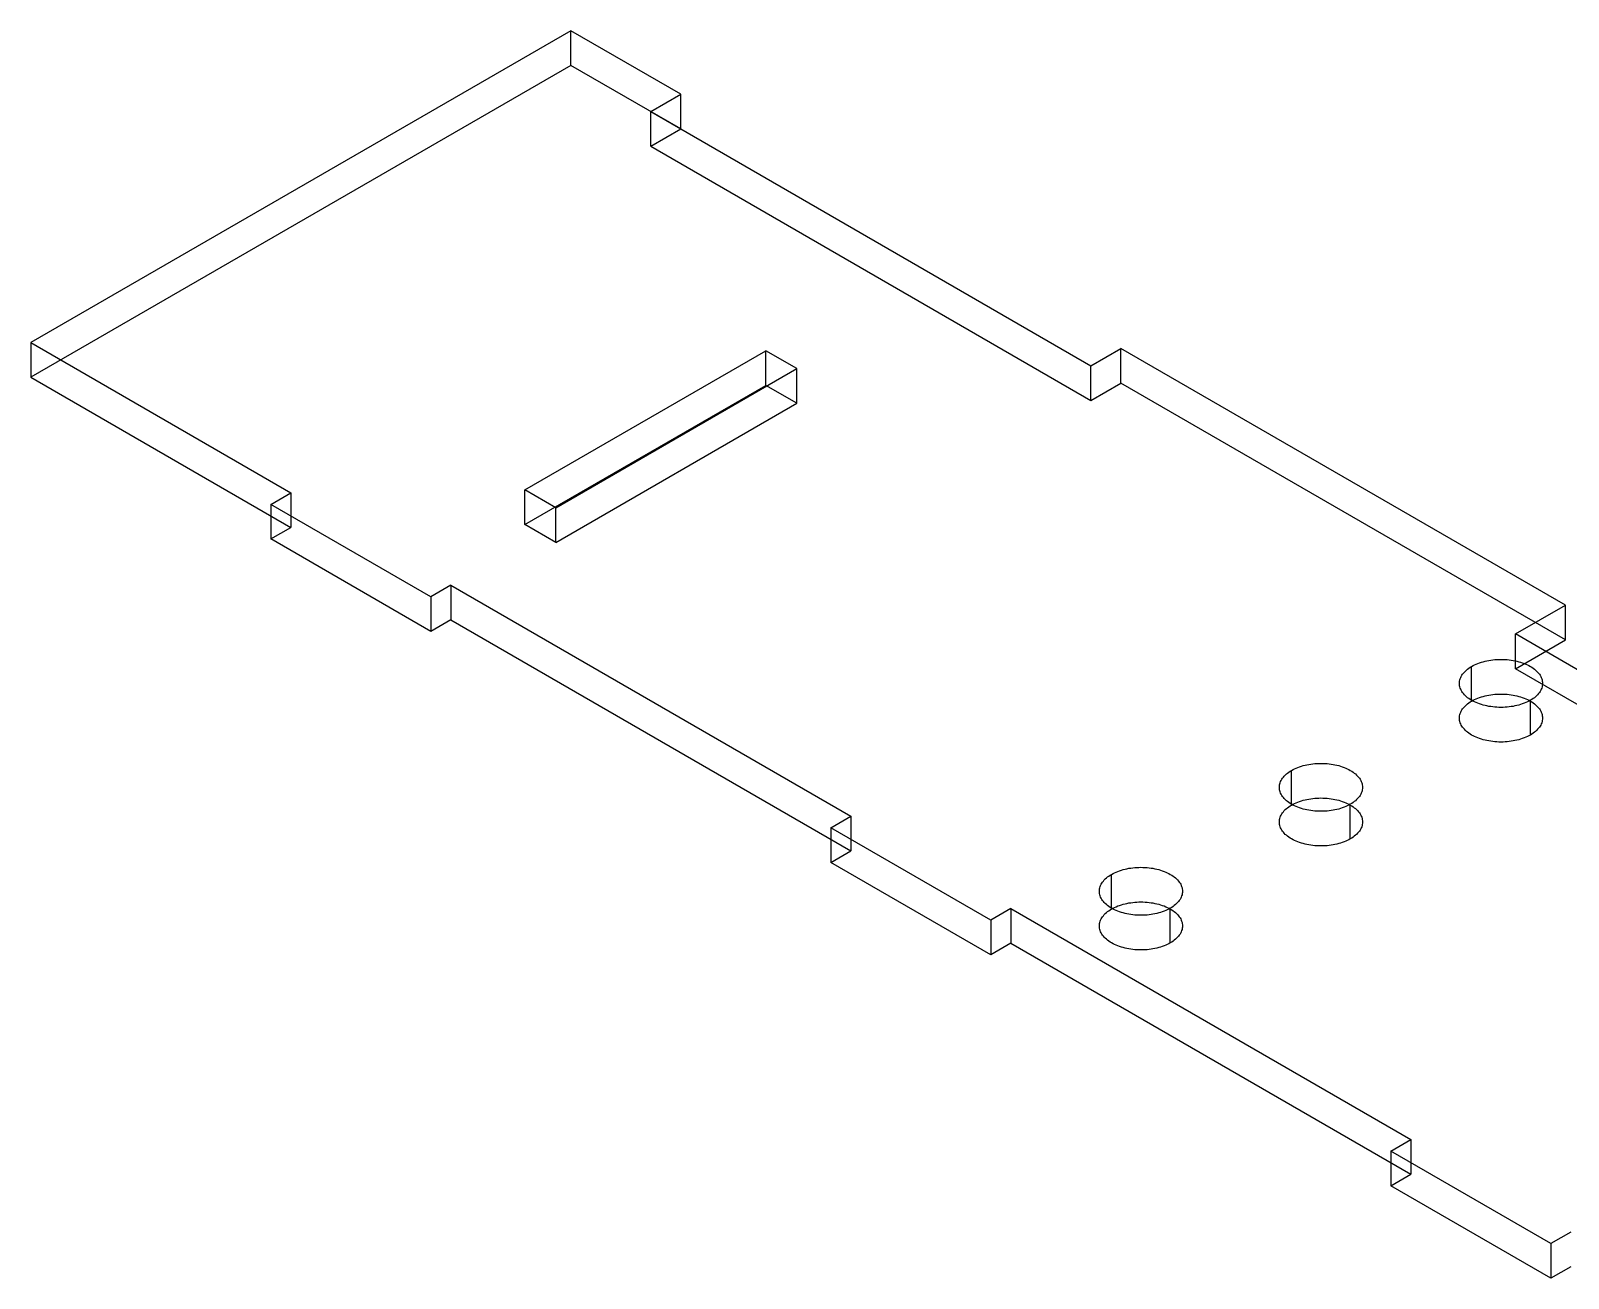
# Model space of a CAD drawing. Header units: inches. Extents: x 3 to 201, y 3 to 129.
# Drawn here: x 164 to 168.417, y 76.918 to 80.501 of the extents above; entities that cross this region are included whole.
import ezdxf

# ---------------------------------------------------------------- set-up
doc = ezdxf.new("R2010")
doc.units = ezdxf.units.IN
doc.header["$MEASUREMENT"] = 0

msp = doc.modelspace()

# ---------------------------------------------------------------- linework, layer by layer
at = {"layer": 'OUTLINE'}
for p, q in [((165.5514, 80.5013), (164, 79.6056)), ((165.5514, 80.4018), (165.5514, 80.5013)), ((165.8675, 80.3189), (165.5514, 80.5013)), ((165.5514, 80.4018), (164, 79.506)), ((165.8675, 80.2193), (165.5514, 80.4018)), ((165.7813, 80.2691), (165.8675, 80.3189)), ((165.8675, 80.2193), (165.8675, 80.3189)), ((165.7813, 80.1696), (165.7813, 80.2691)), ((165.7813, 80.2691), (167.0454, 79.5392)), ((165.7813, 80.1696), (165.8675, 80.2193)), ((165.7813, 80.1696), (167.0454, 79.4397)), ((164, 79.6056), (164, 79.506)), ((164, 79.6056), (164.747, 79.1743)), ((167.0454, 79.5392), (167.1316, 79.589)), ((168.4087, 78.8516), (167.1316, 79.589)), ((167.1316, 79.4895), (167.1316, 79.589)), ((165.4194, 79.1826), (166.1117, 79.5823)), ((166.1117, 79.4828), (166.1117, 79.5823)), ((166.2006, 79.5309), (166.1117, 79.5823)), ((164, 79.506), (164.747, 79.0748)), ((165.5083, 79.1312), (166.2006, 79.5309)), ((166.2006, 79.4314), (166.2006, 79.5309)), ((167.0454, 79.4397), (167.0454, 79.5392)), ((165.4194, 79.083), (166.1117, 79.4828)), ((166.2006, 79.4314), (166.1117, 79.4828)), ((167.0454, 79.4397), (167.1316, 79.4895)), ((168.4087, 78.7521), (167.1316, 79.4895)), ((165.5083, 79.0317), (166.2006, 79.4314)), ((164.6895, 79.1411), (164.747, 79.1743)), ((164.747, 79.1743), (164.747, 79.0748)), ((165.5083, 79.1312), (165.4194, 79.1826)), ((165.4194, 79.083), (165.4194, 79.1826)), ((164.6895, 79.1411), (164.6895, 79.0416)), ((165.1492, 78.8757), (164.6895, 79.1411)), ((165.5083, 79.0317), (165.5083, 79.1312)), ((164.6895, 79.0416), (164.747, 79.0748)), ((165.5083, 79.0317), (165.4194, 79.083)), ((165.1492, 78.7762), (164.6895, 79.0416)), ((165.2067, 78.9089), (165.1492, 78.8757)), ((165.2067, 78.9089), (166.3559, 78.2454)), ((165.2067, 78.9089), (165.2067, 78.8093)), ((165.1492, 78.8757), (165.1492, 78.7762)), ((168.2651, 78.7687), (168.4087, 78.8516)), ((168.4087, 78.7521), (168.4087, 78.8516)), ((165.2067, 78.8093), (165.1492, 78.7762)), ((165.2067, 78.8093), (166.3559, 78.1458)), ((168.2651, 78.6691), (168.2651, 78.7687)), ((168.4977, 78.6344), (168.2651, 78.7687)), ((168.2651, 78.6691), (168.4087, 78.7521)), ((168.1181, 78.6594), (168.121, 78.6623)), ((168.121, 78.6623), (168.1241, 78.6652)), ((168.1241, 78.6652), (168.1275, 78.6679)), ((168.1275, 78.6679), (168.1311, 78.6706)), ((168.1311, 78.6706), (168.1349, 78.6732)), ((168.1349, 78.6732), (168.139, 78.6756)), ((168.139, 78.6756), (168.1432, 78.6779)), ((168.139, 78.5761), (168.139, 78.6756)), ((168.1432, 78.6779), (168.1477, 78.6801)), ((168.1477, 78.6801), (168.1523, 78.6822)), ((168.1523, 78.6822), (168.1571, 78.6842)), ((168.1571, 78.6842), (168.162, 78.686)), ((168.162, 78.686), (168.1671, 78.6877)), ((168.1671, 78.6877), (168.1723, 78.6892)), ((168.1723, 78.6892), (168.1777, 78.6905)), ((168.1777, 78.6905), (168.1832, 78.6918)), ((168.1832, 78.6918), (168.1887, 78.6928)), ((168.1887, 78.6928), (168.1944, 78.6937)), ((168.1944, 78.6937), (168.2001, 78.6945)), ((168.2001, 78.6945), (168.2059, 78.695)), ((168.2059, 78.695), (168.2117, 78.6955)), ((168.2117, 78.6955), (168.2175, 78.6957)), ((168.2175, 78.6957), (168.2234, 78.6958)), ((168.2234, 78.6958), (168.2292, 78.6957)), ((168.2292, 78.6957), (168.2351, 78.6955)), ((168.2351, 78.6955), (168.2409, 78.695)), ((168.2409, 78.695), (168.2467, 78.6945)), ((168.2467, 78.6945), (168.2524, 78.6937)), ((168.2524, 78.6937), (168.258, 78.6928)), ((168.258, 78.6928), (168.2636, 78.6918)), ((168.2636, 78.6918), (168.269, 78.6905)), ((168.4977, 78.5348), (168.2651, 78.6691)), ((168.269, 78.6905), (168.2744, 78.6892)), ((168.2744, 78.6892), (168.2796, 78.6877)), ((168.2796, 78.6877), (168.2847, 78.686)), ((168.2847, 78.686), (168.2897, 78.6842)), ((168.2897, 78.6842), (168.2945, 78.6822)), ((168.2945, 78.6822), (168.2991, 78.6801)), ((168.2991, 78.6801), (168.3035, 78.6779)), ((168.3035, 78.6779), (168.3078, 78.6756)), ((168.3078, 78.6756), (168.3118, 78.6732)), ((168.3118, 78.6732), (168.3156, 78.6706)), ((168.3156, 78.6706), (168.3192, 78.6679)), ((168.3192, 78.6679), (168.3226, 78.6652)), ((168.3226, 78.6652), (168.3257, 78.6623)), ((168.3257, 78.6623), (168.3286, 78.6594)), ((168.104, 78.6269), (168.1042, 78.6303)), ((168.1042, 78.6235), (168.104, 78.6269)), ((168.1042, 78.6303), (168.1046, 78.6336)), ((168.1046, 78.6201), (168.1042, 78.6235)), ((168.1046, 78.6336), (168.1053, 78.637)), ((168.1053, 78.6168), (168.1046, 78.6201)), ((168.1053, 78.637), (168.1063, 78.6403)), ((168.1063, 78.6134), (168.1053, 78.6168)), ((168.1063, 78.6403), (168.1076, 78.6436)), ((168.1076, 78.6436), (168.1092, 78.6469)), ((168.1092, 78.6469), (168.111, 78.6501)), ((168.111, 78.6501), (168.1131, 78.6532)), ((168.1131, 78.6532), (168.1155, 78.6563)), ((168.1155, 78.6563), (168.1181, 78.6594)), ((168.3286, 78.6594), (168.3313, 78.6563)), ((168.3313, 78.6563), (168.3336, 78.6532)), ((168.3336, 78.6532), (168.3357, 78.6501)), ((168.3357, 78.6501), (168.3376, 78.6469)), ((168.3376, 78.6469), (168.3391, 78.6436)), ((168.3391, 78.6436), (168.3404, 78.6403)), ((168.3404, 78.6403), (168.3414, 78.637)), ((168.3414, 78.6168), (168.3404, 78.6134)), ((168.3414, 78.637), (168.3421, 78.6336)), ((168.3421, 78.6201), (168.3414, 78.6168)), ((168.3421, 78.6336), (168.3426, 78.6303)), ((168.3426, 78.6235), (168.3421, 78.6201)), ((168.3426, 78.6303), (168.3427, 78.6269)), ((168.3427, 78.6269), (168.3426, 78.6235)), ((168.1076, 78.6101), (168.1063, 78.6134)), ((168.1092, 78.6069), (168.1076, 78.6101)), ((168.111, 78.6037), (168.1092, 78.6069)), ((168.1131, 78.6005), (168.111, 78.6037)), ((168.1155, 78.5974), (168.1131, 78.6005)), ((168.1181, 78.5944), (168.1155, 78.5974)), ((168.121, 78.5915), (168.1181, 78.5944)), ((168.1241, 78.5886), (168.121, 78.5915)), ((168.1275, 78.5858), (168.1241, 78.5886)), ((168.1311, 78.5832), (168.1275, 78.5858)), ((168.1349, 78.5806), (168.1311, 78.5832)), ((168.1311, 78.5711), (168.1349, 78.5736)), ((168.139, 78.5782), (168.1349, 78.5806)), ((168.1349, 78.5736), (168.139, 78.5761)), ((168.139, 78.5761), (168.1432, 78.5784)), ((168.1432, 78.5758), (168.139, 78.5782)), ((168.1432, 78.5784), (168.1477, 78.5806)), ((168.1477, 78.5736), (168.1432, 78.5758)), ((168.1477, 78.5806), (168.1523, 78.5827)), ((168.1523, 78.5715), (168.1477, 78.5736)), ((168.1523, 78.5827), (168.1571, 78.5846)), ((168.1571, 78.5696), (168.1523, 78.5715)), ((168.1571, 78.5846), (168.162, 78.5865)), ((168.162, 78.5865), (168.1671, 78.5881)), ((168.1671, 78.5881), (168.1723, 78.5896)), ((168.1723, 78.5896), (168.1777, 78.591)), ((168.1777, 78.591), (168.1832, 78.5922)), ((168.1832, 78.5922), (168.1887, 78.5933)), ((168.1887, 78.5933), (168.1944, 78.5942)), ((168.1944, 78.5942), (168.2001, 78.5949)), ((168.2001, 78.5949), (168.2059, 78.5955)), ((168.2059, 78.5955), (168.2117, 78.5959)), ((168.2117, 78.5959), (168.2175, 78.5962)), ((168.2175, 78.5962), (168.2234, 78.5963)), ((168.2234, 78.5963), (168.2292, 78.5962)), ((168.2292, 78.5962), (168.2351, 78.5959)), ((168.2351, 78.5959), (168.2409, 78.5955)), ((168.2409, 78.5955), (168.2467, 78.5949)), ((168.2467, 78.5949), (168.2524, 78.5942)), ((168.2524, 78.5942), (168.258, 78.5933)), ((168.258, 78.5933), (168.2636, 78.5922)), ((168.2636, 78.5922), (168.269, 78.591)), ((168.269, 78.591), (168.2744, 78.5896)), ((168.2744, 78.5896), (168.2796, 78.5881)), ((168.2796, 78.5881), (168.2847, 78.5865)), ((168.2847, 78.5865), (168.2897, 78.5846)), ((168.2897, 78.5846), (168.2945, 78.5827)), ((168.2945, 78.5715), (168.2897, 78.5696)), ((168.2945, 78.5827), (168.2991, 78.5806)), ((168.2991, 78.5736), (168.2945, 78.5715)), ((168.2991, 78.5806), (168.3035, 78.5784)), ((168.3035, 78.5758), (168.2991, 78.5736)), ((168.3035, 78.5784), (168.3078, 78.5761)), ((168.3078, 78.5782), (168.3035, 78.5758)), ((168.3118, 78.5806), (168.3078, 78.5782)), ((168.3078, 78.4786), (168.3078, 78.5782)), ((168.3078, 78.5761), (168.3118, 78.5736)), ((168.3156, 78.5832), (168.3118, 78.5806)), ((168.3118, 78.5736), (168.3156, 78.5711)), ((168.3192, 78.5858), (168.3156, 78.5832)), ((168.3226, 78.5886), (168.3192, 78.5858)), ((168.3257, 78.5915), (168.3226, 78.5886)), ((168.3286, 78.5944), (168.3257, 78.5915)), ((168.3313, 78.5974), (168.3286, 78.5944)), ((168.3336, 78.6005), (168.3313, 78.5974)), ((168.3357, 78.6037), (168.3336, 78.6005)), ((168.3376, 78.6069), (168.3357, 78.6037)), ((168.3391, 78.6101), (168.3376, 78.6069)), ((168.3404, 78.6134), (168.3391, 78.6101)), ((168.104, 78.5274), (168.1042, 78.5307)), ((168.1042, 78.524), (168.104, 78.5274)), ((168.1042, 78.5307), (168.1046, 78.5341)), ((168.1046, 78.5341), (168.1053, 78.5375)), ((168.1053, 78.5375), (168.1063, 78.5408)), ((168.1063, 78.5408), (168.1076, 78.5441)), ((168.1076, 78.5441), (168.1092, 78.5474)), ((168.1092, 78.5474), (168.111, 78.5506)), ((168.111, 78.5506), (168.1131, 78.5537)), ((168.1131, 78.5537), (168.1155, 78.5568)), ((168.1155, 78.5568), (168.1181, 78.5598)), ((168.1181, 78.5598), (168.121, 78.5628)), ((168.121, 78.5628), (168.1241, 78.5656)), ((168.1241, 78.5656), (168.1275, 78.5684)), ((168.1275, 78.5684), (168.1311, 78.5711)), ((168.162, 78.5678), (168.1571, 78.5696)), ((168.1671, 78.5661), (168.162, 78.5678)), ((168.1723, 78.5646), (168.1671, 78.5661)), ((168.1777, 78.5632), (168.1723, 78.5646)), ((168.1832, 78.562), (168.1777, 78.5632)), ((168.1887, 78.5609), (168.1832, 78.562)), ((168.1944, 78.56), (168.1887, 78.5609)), ((168.2001, 78.5593), (168.1944, 78.56)), ((168.2059, 78.5587), (168.2001, 78.5593)), ((168.2117, 78.5583), (168.2059, 78.5587)), ((168.2175, 78.558), (168.2117, 78.5583)), ((168.2234, 78.558), (168.2175, 78.558)), ((168.2292, 78.558), (168.2234, 78.558)), ((168.2351, 78.5583), (168.2292, 78.558)), ((168.2409, 78.5587), (168.2351, 78.5583)), ((168.2467, 78.5593), (168.2409, 78.5587)), ((168.2524, 78.56), (168.2467, 78.5593)), ((168.258, 78.5609), (168.2524, 78.56)), ((168.2636, 78.562), (168.258, 78.5609)), ((168.269, 78.5632), (168.2636, 78.562)), ((168.2744, 78.5646), (168.269, 78.5632)), ((168.2796, 78.5661), (168.2744, 78.5646)), ((168.2847, 78.5678), (168.2796, 78.5661)), ((168.2897, 78.5696), (168.2847, 78.5678)), ((168.3156, 78.5711), (168.3192, 78.5684)), ((168.3192, 78.5684), (168.3226, 78.5656)), ((168.3226, 78.5656), (168.3257, 78.5628)), ((168.3257, 78.5628), (168.3286, 78.5598)), ((168.3286, 78.5598), (168.3313, 78.5568)), ((168.3313, 78.5568), (168.3336, 78.5537)), ((168.3336, 78.5537), (168.3357, 78.5506)), ((168.3357, 78.5506), (168.3376, 78.5474)), ((168.3376, 78.5474), (168.3391, 78.5441)), ((168.3391, 78.5441), (168.3404, 78.5408)), ((168.3404, 78.5408), (168.3414, 78.5375)), ((168.3414, 78.5375), (168.3421, 78.5341)), ((168.3421, 78.5341), (168.3426, 78.5307)), ((168.3426, 78.5307), (168.3427, 78.5274)), ((168.3427, 78.5274), (168.3426, 78.524)), ((168.1046, 78.5206), (168.1042, 78.524)), ((168.1053, 78.5172), (168.1046, 78.5206)), ((168.1063, 78.5139), (168.1053, 78.5172)), ((168.1076, 78.5106), (168.1063, 78.5139)), ((168.1092, 78.5073), (168.1076, 78.5106)), ((168.111, 78.5041), (168.1092, 78.5073)), ((168.1131, 78.501), (168.111, 78.5041)), ((168.1155, 78.4979), (168.1131, 78.501)), ((168.1181, 78.4949), (168.1155, 78.4979)), ((168.121, 78.4919), (168.1181, 78.4949)), ((168.1241, 78.4891), (168.121, 78.4919)), ((168.1275, 78.4863), (168.1241, 78.4891)), ((168.1311, 78.4836), (168.1275, 78.4863)), ((168.1349, 78.4811), (168.1311, 78.4836)), ((168.3156, 78.4836), (168.3118, 78.4811)), ((168.3192, 78.4863), (168.3156, 78.4836)), ((168.3226, 78.4891), (168.3192, 78.4863)), ((168.3257, 78.4919), (168.3226, 78.4891)), ((168.3286, 78.4949), (168.3257, 78.4919)), ((168.3313, 78.4979), (168.3286, 78.4949)), ((168.3336, 78.501), (168.3313, 78.4979)), ((168.3357, 78.5041), (168.3336, 78.501)), ((168.3376, 78.5073), (168.3357, 78.5041)), ((168.3391, 78.5106), (168.3376, 78.5073)), ((168.3404, 78.5139), (168.3391, 78.5106)), ((168.3414, 78.5172), (168.3404, 78.5139)), ((168.3421, 78.5206), (168.3414, 78.5172)), ((168.3426, 78.524), (168.3421, 78.5206)), ((168.139, 78.4786), (168.1349, 78.4811)), ((168.1432, 78.4763), (168.139, 78.4786)), ((168.1477, 78.4741), (168.1432, 78.4763)), ((168.1523, 78.472), (168.1477, 78.4741)), ((168.1571, 78.4701), (168.1523, 78.472)), ((168.162, 78.4682), (168.1571, 78.4701)), ((168.1671, 78.4666), (168.162, 78.4682)), ((168.1723, 78.4651), (168.1671, 78.4666)), ((168.1777, 78.4637), (168.1723, 78.4651)), ((168.1832, 78.4625), (168.1777, 78.4637)), ((168.1887, 78.4614), (168.1832, 78.4625)), ((168.1944, 78.4605), (168.1887, 78.4614)), ((168.2001, 78.4598), (168.1944, 78.4605)), ((168.2059, 78.4592), (168.2001, 78.4598)), ((168.2117, 78.4588), (168.2059, 78.4592)), ((168.2175, 78.4585), (168.2117, 78.4588)), ((168.2234, 78.4584), (168.2175, 78.4585)), ((168.2292, 78.4585), (168.2234, 78.4584)), ((168.2351, 78.4588), (168.2292, 78.4585)), ((168.2409, 78.4592), (168.2351, 78.4588)), ((168.2467, 78.4598), (168.2409, 78.4592)), ((168.2524, 78.4605), (168.2467, 78.4598)), ((168.258, 78.4614), (168.2524, 78.4605)), ((168.2636, 78.4625), (168.258, 78.4614)), ((168.269, 78.4637), (168.2636, 78.4625)), ((168.2744, 78.4651), (168.269, 78.4637)), ((168.2796, 78.4666), (168.2744, 78.4651)), ((168.2847, 78.4682), (168.2796, 78.4666)), ((168.2897, 78.4701), (168.2847, 78.4682)), ((168.2945, 78.472), (168.2897, 78.4701)), ((168.2991, 78.4741), (168.2945, 78.472)), ((168.3035, 78.4763), (168.2991, 78.4741)), ((168.3078, 78.4786), (168.3035, 78.4763)), ((168.3118, 78.4811), (168.3078, 78.4786)), ((167.6716, 78.3942), (167.6772, 78.3951)), ((167.6772, 78.3951), (167.6829, 78.3959)), ((167.6829, 78.3959), (167.6887, 78.3965)), ((167.6887, 78.3965), (167.6945, 78.3969)), ((167.6945, 78.3969), (167.7004, 78.3971)), ((167.7004, 78.3971), (167.7062, 78.3972)), ((167.7062, 78.3972), (167.7121, 78.3971)), ((167.7121, 78.3971), (167.7179, 78.3969)), ((167.7179, 78.3969), (167.7237, 78.3965)), ((167.7237, 78.3965), (167.7295, 78.3959)), ((167.7295, 78.3959), (167.7352, 78.3951)), ((167.7352, 78.3951), (167.7409, 78.3942)), ((167.592, 78.3483), (167.5938, 78.3515)), ((167.5938, 78.3515), (167.596, 78.3547)), ((167.596, 78.3547), (167.5983, 78.3578)), ((167.5983, 78.3578), (167.601, 78.3608)), ((167.601, 78.3608), (167.6038, 78.3637)), ((167.6038, 78.3637), (167.607, 78.3666)), ((167.607, 78.3666), (167.6104, 78.3693)), ((167.6104, 78.3693), (167.614, 78.372)), ((167.614, 78.372), (167.6178, 78.3746)), ((167.6178, 78.3746), (167.6218, 78.377)), ((167.6218, 78.377), (167.6261, 78.3794)), ((167.6218, 78.2775), (167.6218, 78.377)), ((167.6261, 78.3794), (167.6305, 78.3816)), ((167.6305, 78.3816), (167.6351, 78.3836)), ((167.6351, 78.3836), (167.6399, 78.3856)), ((167.6399, 78.3856), (167.6449, 78.3874)), ((167.6449, 78.3874), (167.65, 78.3891)), ((167.65, 78.3891), (167.6552, 78.3906)), ((167.6552, 78.3906), (167.6605, 78.392)), ((167.6605, 78.392), (167.666, 78.3932)), ((167.666, 78.3932), (167.6716, 78.3942)), ((167.7409, 78.3942), (167.7464, 78.3932)), ((167.7464, 78.3932), (167.7519, 78.392)), ((167.7519, 78.392), (167.7573, 78.3906)), ((167.7573, 78.3906), (167.7625, 78.3891)), ((167.7625, 78.3891), (167.7676, 78.3874)), ((167.7676, 78.3874), (167.7725, 78.3856)), ((167.7725, 78.3856), (167.7773, 78.3836)), ((167.7773, 78.3836), (167.7819, 78.3816)), ((167.7819, 78.3816), (167.7864, 78.3794)), ((167.7864, 78.3794), (167.7906, 78.377)), ((167.7906, 78.377), (167.7947, 78.3746)), ((167.7947, 78.3746), (167.7985, 78.372)), ((167.7985, 78.372), (167.8021, 78.3693)), ((167.8021, 78.3693), (167.8055, 78.3666)), ((167.8055, 78.3666), (167.8086, 78.3637)), ((167.8086, 78.3637), (167.8115, 78.3608)), ((167.8115, 78.3608), (167.8141, 78.3578)), ((167.8141, 78.3578), (167.8165, 78.3547)), ((167.8165, 78.3547), (167.8186, 78.3515)), ((167.8186, 78.3515), (167.8204, 78.3483)), ((167.5869, 78.3283), (167.587, 78.3317)), ((167.587, 78.3249), (167.5869, 78.3283)), ((167.587, 78.3317), (167.5874, 78.335)), ((167.5874, 78.3215), (167.587, 78.3249)), ((167.5874, 78.335), (167.5882, 78.3384)), ((167.5882, 78.3182), (167.5874, 78.3215)), ((167.5882, 78.3384), (167.5892, 78.3417)), ((167.5892, 78.3149), (167.5882, 78.3182)), ((167.5892, 78.3417), (167.5904, 78.345)), ((167.5904, 78.3116), (167.5892, 78.3149)), ((167.5904, 78.345), (167.592, 78.3483)), ((167.592, 78.3083), (167.5904, 78.3116)), ((167.5938, 78.3051), (167.592, 78.3083)), ((167.8204, 78.3083), (167.8186, 78.3051)), ((167.8204, 78.3483), (167.822, 78.345)), ((167.822, 78.3116), (167.8204, 78.3083)), ((167.822, 78.345), (167.8233, 78.3417)), ((167.8233, 78.3149), (167.822, 78.3116)), ((167.8233, 78.3417), (167.8243, 78.3384)), ((167.8243, 78.3182), (167.8233, 78.3149)), ((167.8243, 78.3384), (167.825, 78.335)), ((167.825, 78.3215), (167.8243, 78.3182)), ((167.825, 78.335), (167.8254, 78.3317)), ((167.8254, 78.3249), (167.825, 78.3215)), ((167.8254, 78.3317), (167.8256, 78.3283)), ((167.8256, 78.3283), (167.8254, 78.3249)), ((167.596, 78.3019), (167.5938, 78.3051)), ((167.5983, 78.2988), (167.596, 78.3019)), ((167.601, 78.2958), (167.5983, 78.2988)), ((167.6038, 78.2929), (167.601, 78.2958)), ((167.601, 78.2613), (167.6038, 78.2642)), ((167.607, 78.29), (167.6038, 78.2929)), ((167.6038, 78.2642), (167.607, 78.2671)), ((167.6104, 78.2872), (167.607, 78.29)), ((167.607, 78.2671), (167.6104, 78.2698)), ((167.614, 78.2846), (167.6104, 78.2872)), ((167.6104, 78.2698), (167.614, 78.2725)), ((167.6178, 78.282), (167.614, 78.2846)), ((167.614, 78.2725), (167.6178, 78.275)), ((167.6218, 78.2796), (167.6178, 78.282)), ((167.6178, 78.275), (167.6218, 78.2775)), ((167.6218, 78.2775), (167.6261, 78.2798)), ((167.6261, 78.2772), (167.6218, 78.2796)), ((167.6261, 78.2798), (167.6305, 78.282)), ((167.6305, 78.275), (167.6261, 78.2772)), ((167.6305, 78.282), (167.6351, 78.2841)), ((167.6351, 78.2729), (167.6305, 78.275)), ((167.6351, 78.2841), (167.6399, 78.2861)), ((167.6399, 78.271), (167.6351, 78.2729)), ((167.6399, 78.2861), (167.6449, 78.2879)), ((167.6449, 78.2692), (167.6399, 78.271)), ((167.6449, 78.2879), (167.65, 78.2895)), ((167.65, 78.2675), (167.6449, 78.2692)), ((167.65, 78.2895), (167.6552, 78.2911)), ((167.6552, 78.266), (167.65, 78.2675)), ((167.6552, 78.2911), (167.6605, 78.2924)), ((167.6605, 78.2646), (167.6552, 78.266)), ((167.6605, 78.2924), (167.666, 78.2936)), ((167.666, 78.2634), (167.6605, 78.2646)), ((167.666, 78.2936), (167.6716, 78.2947)), ((167.6716, 78.2624), (167.666, 78.2634)), ((167.6716, 78.2947), (167.6772, 78.2956)), ((167.6772, 78.2614), (167.6716, 78.2624)), ((167.6772, 78.2956), (167.6829, 78.2964)), ((167.6829, 78.2964), (167.6887, 78.2969)), ((167.6887, 78.2969), (167.6945, 78.2973)), ((167.6945, 78.2973), (167.7004, 78.2976)), ((167.7004, 78.2976), (167.7062, 78.2977)), ((167.7062, 78.2977), (167.7121, 78.2976)), ((167.7121, 78.2976), (167.7179, 78.2973)), ((167.7179, 78.2973), (167.7237, 78.2969)), ((167.7237, 78.2969), (167.7295, 78.2964)), ((167.7295, 78.2964), (167.7352, 78.2956)), ((167.7352, 78.2956), (167.7409, 78.2947)), ((167.7409, 78.2624), (167.7352, 78.2614)), ((167.7409, 78.2947), (167.7464, 78.2936)), ((167.7464, 78.2634), (167.7409, 78.2624)), ((167.7464, 78.2936), (167.7519, 78.2924)), ((167.7519, 78.2646), (167.7464, 78.2634)), ((167.7519, 78.2924), (167.7573, 78.2911)), ((167.7573, 78.266), (167.7519, 78.2646)), ((167.7573, 78.2911), (167.7625, 78.2895)), ((167.7625, 78.2675), (167.7573, 78.266)), ((167.7625, 78.2895), (167.7676, 78.2879)), ((167.7676, 78.2692), (167.7625, 78.2675)), ((167.7676, 78.2879), (167.7725, 78.2861)), ((167.7725, 78.271), (167.7676, 78.2692)), ((167.7725, 78.2861), (167.7773, 78.2841)), ((167.7773, 78.2729), (167.7725, 78.271)), ((167.7773, 78.2841), (167.7819, 78.282)), ((167.7819, 78.275), (167.7773, 78.2729)), ((167.7819, 78.282), (167.7864, 78.2798)), ((167.7864, 78.2772), (167.7819, 78.275)), ((167.7864, 78.2798), (167.7906, 78.2775)), ((167.7906, 78.2796), (167.7864, 78.2772)), ((167.7947, 78.282), (167.7906, 78.2796)), ((167.7906, 78.18), (167.7906, 78.2796)), ((167.7906, 78.2775), (167.7947, 78.275)), ((167.7985, 78.2846), (167.7947, 78.282)), ((167.7947, 78.275), (167.7985, 78.2725)), ((167.8021, 78.2872), (167.7985, 78.2846)), ((167.7985, 78.2725), (167.8021, 78.2698)), ((167.8055, 78.29), (167.8021, 78.2872)), ((167.8021, 78.2698), (167.8055, 78.2671)), ((167.8086, 78.2929), (167.8055, 78.29)), ((167.8055, 78.2671), (167.8086, 78.2642)), ((167.8115, 78.2958), (167.8086, 78.2929)), ((167.8086, 78.2642), (167.8115, 78.2613)), ((167.8141, 78.2988), (167.8115, 78.2958)), ((167.8165, 78.3019), (167.8141, 78.2988)), ((167.8186, 78.3051), (167.8165, 78.3019)), ((166.2984, 78.2122), (166.3559, 78.2454)), ((166.3559, 78.2454), (166.3559, 78.1458)), ((167.5869, 78.2288), (167.587, 78.2321)), ((167.587, 78.2254), (167.5869, 78.2288)), ((167.587, 78.2321), (167.5874, 78.2355)), ((167.5874, 78.222), (167.587, 78.2254)), ((167.5874, 78.2355), (167.5882, 78.2389)), ((167.5882, 78.2187), (167.5874, 78.222)), ((167.5882, 78.2389), (167.5892, 78.2422)), ((167.5892, 78.2153), (167.5882, 78.2187)), ((167.5892, 78.2422), (167.5904, 78.2455)), ((167.5904, 78.2455), (167.592, 78.2488)), ((167.592, 78.2488), (167.5938, 78.252)), ((167.5938, 78.252), (167.596, 78.2551)), ((167.596, 78.2551), (167.5983, 78.2582)), ((167.5983, 78.2582), (167.601, 78.2613)), ((167.6829, 78.2607), (167.6772, 78.2614)), ((167.6887, 78.2601), (167.6829, 78.2607)), ((167.6945, 78.2597), (167.6887, 78.2601)), ((167.7004, 78.2595), (167.6945, 78.2597)), ((167.7062, 78.2594), (167.7004, 78.2595)), ((167.7121, 78.2595), (167.7062, 78.2594)), ((167.7179, 78.2597), (167.7121, 78.2595)), ((167.7237, 78.2601), (167.7179, 78.2597)), ((167.7295, 78.2607), (167.7237, 78.2601)), ((167.7352, 78.2614), (167.7295, 78.2607)), ((167.8115, 78.2613), (167.8141, 78.2582)), ((167.8141, 78.2582), (167.8165, 78.2551)), ((167.8165, 78.2551), (167.8186, 78.252)), ((167.8186, 78.252), (167.8204, 78.2488)), ((167.8204, 78.2488), (167.822, 78.2455)), ((167.822, 78.2455), (167.8233, 78.2422)), ((167.8233, 78.2422), (167.8243, 78.2389)), ((167.8243, 78.2187), (167.8233, 78.2153)), ((167.8243, 78.2389), (167.825, 78.2355)), ((167.825, 78.222), (167.8243, 78.2187)), ((167.825, 78.2355), (167.8254, 78.2321)), ((167.8254, 78.2254), (167.825, 78.222)), ((167.8254, 78.2321), (167.8256, 78.2288)), ((167.8256, 78.2288), (167.8254, 78.2254)), ((166.2984, 78.2122), (166.2984, 78.1127)), ((166.7581, 77.9468), (166.2984, 78.2122)), ((167.5904, 78.212), (167.5892, 78.2153)), ((167.592, 78.2088), (167.5904, 78.212)), ((167.5938, 78.2056), (167.592, 78.2088)), ((167.596, 78.2024), (167.5938, 78.2056)), ((167.5983, 78.1993), (167.596, 78.2024)), ((167.601, 78.1963), (167.5983, 78.1993)), ((167.6038, 78.1933), (167.601, 78.1963)), ((167.607, 78.1905), (167.6038, 78.1933)), ((167.6104, 78.1877), (167.607, 78.1905)), ((167.614, 78.185), (167.6104, 78.1877)), ((167.6178, 78.1825), (167.614, 78.185)), ((167.6218, 78.18), (167.6178, 78.1825)), ((167.6261, 78.1777), (167.6218, 78.18)), ((167.6305, 78.1755), (167.6261, 78.1777)), ((167.6351, 78.1734), (167.6305, 78.1755)), ((167.7819, 78.1755), (167.7773, 78.1734)), ((167.7864, 78.1777), (167.7819, 78.1755)), ((167.7906, 78.18), (167.7864, 78.1777)), ((167.7947, 78.1825), (167.7906, 78.18)), ((167.7985, 78.185), (167.7947, 78.1825)), ((167.8021, 78.1877), (167.7985, 78.185)), ((167.8055, 78.1905), (167.8021, 78.1877)), ((167.8086, 78.1933), (167.8055, 78.1905)), ((167.8115, 78.1963), (167.8086, 78.1933)), ((167.8141, 78.1993), (167.8115, 78.1963)), ((167.8165, 78.2024), (167.8141, 78.1993)), ((167.8186, 78.2056), (167.8165, 78.2024)), ((167.8204, 78.2088), (167.8186, 78.2056)), ((167.822, 78.212), (167.8204, 78.2088)), ((167.8233, 78.2153), (167.822, 78.212)), ((166.2984, 78.1127), (166.3559, 78.1458)), ((167.6399, 78.1715), (167.6351, 78.1734)), ((167.6449, 78.1697), (167.6399, 78.1715)), ((167.65, 78.168), (167.6449, 78.1697)), ((167.6552, 78.1665), (167.65, 78.168)), ((167.6605, 78.1651), (167.6552, 78.1665)), ((167.666, 78.1639), (167.6605, 78.1651)), ((167.6716, 78.1628), (167.666, 78.1639)), ((167.6772, 78.1619), (167.6716, 78.1628)), ((167.6829, 78.1612), (167.6772, 78.1619)), ((167.6887, 78.1606), (167.6829, 78.1612)), ((167.6945, 78.1602), (167.6887, 78.1606)), ((167.7004, 78.1599), (167.6945, 78.1602)), ((167.7062, 78.1599), (167.7004, 78.1599)), ((167.7121, 78.1599), (167.7062, 78.1599)), ((167.7179, 78.1602), (167.7121, 78.1599)), ((167.7237, 78.1606), (167.7179, 78.1602)), ((167.7295, 78.1612), (167.7237, 78.1606)), ((167.7352, 78.1619), (167.7295, 78.1612)), ((167.7409, 78.1628), (167.7352, 78.1619)), ((167.7464, 78.1639), (167.7409, 78.1628)), ((167.7519, 78.1651), (167.7464, 78.1639)), ((167.7573, 78.1665), (167.7519, 78.1651)), ((167.7625, 78.168), (167.7573, 78.1665)), ((167.7676, 78.1697), (167.7625, 78.168)), ((167.7725, 78.1715), (167.7676, 78.1697)), ((167.7773, 78.1734), (167.7725, 78.1715)), ((166.7581, 77.8472), (166.2984, 78.1127)), ((167.118, 78.0851), (167.1228, 78.087)), ((167.1228, 78.087), (167.1277, 78.0888)), ((167.1277, 78.0888), (167.1328, 78.0905)), ((167.1328, 78.0905), (167.138, 78.092)), ((167.138, 78.092), (167.1434, 78.0934)), ((167.1434, 78.0934), (167.1489, 78.0946)), ((167.1489, 78.0946), (167.1544, 78.0957)), ((167.1544, 78.0957), (167.1601, 78.0966)), ((167.1601, 78.0966), (167.1658, 78.0973)), ((167.1658, 78.0973), (167.1716, 78.0979)), ((167.1716, 78.0979), (167.1774, 78.0983)), ((167.1774, 78.0983), (167.1832, 78.0985)), ((167.1832, 78.0985), (167.1891, 78.0986)), ((167.1891, 78.0986), (167.1949, 78.0985)), ((167.1949, 78.0985), (167.2008, 78.0983)), ((167.2008, 78.0983), (167.2066, 78.0979)), ((167.2066, 78.0979), (167.2124, 78.0973)), ((167.2124, 78.0973), (167.2181, 78.0966)), ((167.2181, 78.0966), (167.2237, 78.0957)), ((167.2237, 78.0957), (167.2293, 78.0946)), ((167.2293, 78.0946), (167.2347, 78.0934)), ((167.2347, 78.0934), (167.2401, 78.092)), ((167.2401, 78.092), (167.2453, 78.0905)), ((167.2453, 78.0905), (167.2504, 78.0888)), ((167.2504, 78.0888), (167.2554, 78.087)), ((167.2554, 78.087), (167.2602, 78.0851)), ((167.071, 78.0398), (167.072, 78.0432)), ((167.072, 78.0432), (167.0733, 78.0465)), ((167.0733, 78.0465), (167.0749, 78.0497)), ((167.0749, 78.0497), (167.0767, 78.0529)), ((167.0767, 78.0529), (167.0788, 78.0561)), ((167.0788, 78.0561), (167.0812, 78.0592)), ((167.0812, 78.0592), (167.0838, 78.0622)), ((167.0838, 78.0622), (167.0867, 78.0651)), ((167.0867, 78.0651), (167.0898, 78.068)), ((167.0898, 78.068), (167.0932, 78.0708)), ((167.0932, 78.0708), (167.0968, 78.0734)), ((167.0968, 78.0734), (167.1006, 78.076)), ((167.1006, 78.076), (167.1047, 78.0784)), ((167.1047, 78.0784), (167.1089, 78.0808)), ((167.1047, 77.9789), (167.1047, 78.0784)), ((167.1089, 78.0808), (167.1134, 78.083)), ((167.1134, 78.083), (167.118, 78.0851)), ((167.2602, 78.0851), (167.2648, 78.083)), ((167.2648, 78.083), (167.2692, 78.0808)), ((167.2692, 78.0808), (167.2735, 78.0784)), ((167.2735, 78.0784), (167.2775, 78.076)), ((167.2775, 78.076), (167.2813, 78.0734)), ((167.2813, 78.0734), (167.2849, 78.0708)), ((167.2849, 78.0708), (167.2883, 78.068)), ((167.2883, 78.068), (167.2914, 78.0651)), ((167.2914, 78.0651), (167.2943, 78.0622)), ((167.2943, 78.0622), (167.297, 78.0592)), ((167.297, 78.0592), (167.2993, 78.0561)), ((167.2993, 78.0561), (167.3015, 78.0529)), ((167.3015, 78.0529), (167.3033, 78.0497)), ((167.3033, 78.0497), (167.3049, 78.0465)), ((167.3049, 78.0465), (167.3061, 78.0432)), ((167.3061, 78.0432), (167.3071, 78.0398)), ((167.0697, 78.0297), (167.0699, 78.0331)), ((167.0699, 78.0263), (167.0697, 78.0297)), ((167.0699, 78.0331), (167.0703, 78.0365)), ((167.0703, 78.023), (167.0699, 78.0263)), ((167.0703, 78.0365), (167.071, 78.0398)), ((167.071, 78.0196), (167.0703, 78.023)), ((167.072, 78.0163), (167.071, 78.0196)), ((167.0733, 78.013), (167.072, 78.0163)), ((167.0749, 78.0097), (167.0733, 78.013)), ((167.0767, 78.0065), (167.0749, 78.0097)), ((167.0788, 78.0033), (167.0767, 78.0065)), ((167.0812, 78.0002), (167.0788, 78.0033)), ((167.0838, 77.9972), (167.0812, 78.0002)), ((167.1601, 77.997), (167.1658, 77.9978)), ((167.1658, 77.9978), (167.1716, 77.9983)), ((167.1716, 77.9983), (167.1774, 77.9988)), ((167.1774, 77.9988), (167.1832, 77.999)), ((167.1832, 77.999), (167.1891, 77.9991)), ((167.1891, 77.9991), (167.1949, 77.999)), ((167.1949, 77.999), (167.2008, 77.9988)), ((167.2008, 77.9988), (167.2066, 77.9983)), ((167.2066, 77.9983), (167.2124, 77.9978)), ((167.2124, 77.9978), (167.2181, 77.997)), ((167.297, 78.0002), (167.2943, 77.9972)), ((167.2993, 78.0033), (167.297, 78.0002)), ((167.3015, 78.0065), (167.2993, 78.0033)), ((167.3033, 78.0097), (167.3015, 78.0065)), ((167.3049, 78.013), (167.3033, 78.0097)), ((167.3061, 78.0163), (167.3049, 78.013)), ((167.3071, 78.0196), (167.3061, 78.0163)), ((167.3071, 78.0398), (167.3079, 78.0365)), ((167.3079, 78.023), (167.3071, 78.0196)), ((167.3079, 78.0365), (167.3083, 78.0331)), ((167.3083, 78.0263), (167.3079, 78.023)), ((167.3083, 78.0331), (167.3084, 78.0297)), ((167.3084, 78.0297), (167.3083, 78.0263)), ((166.8156, 77.9799), (166.7581, 77.9468)), ((166.8156, 77.9799), (166.8156, 77.8804)), ((166.8156, 77.9799), (167.9648, 77.3164)), ((167.0749, 77.9502), (167.0767, 77.9534)), ((167.0767, 77.9534), (167.0788, 77.9566)), ((167.0788, 77.9566), (167.0812, 77.9596)), ((167.0812, 77.9596), (167.0838, 77.9627)), ((167.0867, 77.9943), (167.0838, 77.9972)), ((167.0838, 77.9627), (167.0867, 77.9656)), ((167.0898, 77.9914), (167.0867, 77.9943)), ((167.0867, 77.9656), (167.0898, 77.9685)), ((167.0932, 77.9887), (167.0898, 77.9914)), ((167.0898, 77.9685), (167.0932, 77.9712)), ((167.0968, 77.986), (167.0932, 77.9887)), ((167.0932, 77.9712), (167.0968, 77.9739)), ((167.1006, 77.9834), (167.0968, 77.986)), ((167.0968, 77.9739), (167.1006, 77.9765)), ((167.1047, 77.981), (167.1006, 77.9834)), ((167.1006, 77.9765), (167.1047, 77.9789)), ((167.1047, 77.9789), (167.1089, 77.9812)), ((167.1089, 77.9787), (167.1047, 77.981)), ((167.1089, 77.9812), (167.1134, 77.9835)), ((167.1134, 77.9764), (167.1089, 77.9787)), ((167.1134, 77.9835), (167.118, 77.9855)), ((167.118, 77.9744), (167.1134, 77.9764)), ((167.118, 77.9855), (167.1228, 77.9875)), ((167.1228, 77.9724), (167.118, 77.9744)), ((167.1228, 77.9875), (167.1277, 77.9893)), ((167.1277, 77.9706), (167.1228, 77.9724)), ((167.1277, 77.9893), (167.1328, 77.991)), ((167.1328, 77.9689), (167.1277, 77.9706)), ((167.1328, 77.991), (167.138, 77.9925)), ((167.138, 77.9674), (167.1328, 77.9689)), ((167.138, 77.9925), (167.1434, 77.9938)), ((167.1434, 77.966), (167.138, 77.9674)), ((167.1434, 77.9938), (167.1489, 77.9951)), ((167.1489, 77.9648), (167.1434, 77.966)), ((167.1489, 77.9951), (167.1544, 77.9961)), ((167.1544, 77.9638), (167.1489, 77.9648)), ((167.1544, 77.9961), (167.1601, 77.997)), ((167.1601, 77.9629), (167.1544, 77.9638)), ((167.1658, 77.9621), (167.1601, 77.9629)), ((167.1716, 77.9615), (167.1658, 77.9621)), ((167.1774, 77.9611), (167.1716, 77.9615)), ((167.1832, 77.9609), (167.1774, 77.9611)), ((167.1891, 77.9608), (167.1832, 77.9609)), ((167.1949, 77.9609), (167.1891, 77.9608)), ((167.2008, 77.9611), (167.1949, 77.9609)), ((167.2066, 77.9615), (167.2008, 77.9611)), ((167.2124, 77.9621), (167.2066, 77.9615)), ((167.2181, 77.9629), (167.2124, 77.9621)), ((167.2181, 77.997), (167.2237, 77.9961)), ((167.2237, 77.9638), (167.2181, 77.9629)), ((167.2237, 77.9961), (167.2293, 77.9951)), ((167.2293, 77.9648), (167.2237, 77.9638)), ((167.2293, 77.9951), (167.2347, 77.9938)), ((167.2347, 77.966), (167.2293, 77.9648)), ((167.2347, 77.9938), (167.2401, 77.9925)), ((167.2401, 77.9674), (167.2347, 77.966)), ((167.2401, 77.9925), (167.2453, 77.991)), ((167.2453, 77.9689), (167.2401, 77.9674)), ((167.2453, 77.991), (167.2504, 77.9893)), ((167.2504, 77.9706), (167.2453, 77.9689)), ((167.2504, 77.9893), (167.2554, 77.9875)), ((167.2554, 77.9724), (167.2504, 77.9706)), ((167.2554, 77.9875), (167.2602, 77.9855)), ((167.2602, 77.9744), (167.2554, 77.9724)), ((167.2602, 77.9855), (167.2648, 77.9835)), ((167.2648, 77.9764), (167.2602, 77.9744)), ((167.2648, 77.9835), (167.2692, 77.9812)), ((167.2692, 77.9787), (167.2648, 77.9764)), ((167.2692, 77.9812), (167.2735, 77.9789)), ((167.2735, 77.981), (167.2692, 77.9787)), ((167.2775, 77.9834), (167.2735, 77.981)), ((167.2735, 77.8815), (167.2735, 77.981)), ((167.2735, 77.9789), (167.2775, 77.9765)), ((167.2813, 77.986), (167.2775, 77.9834)), ((167.2775, 77.9765), (167.2813, 77.9739)), ((167.2849, 77.9887), (167.2813, 77.986)), ((167.2813, 77.9739), (167.2849, 77.9712)), ((167.2883, 77.9914), (167.2849, 77.9887)), ((167.2849, 77.9712), (167.2883, 77.9685)), ((167.2914, 77.9943), (167.2883, 77.9914)), ((167.2883, 77.9685), (167.2914, 77.9656)), ((167.2943, 77.9972), (167.2914, 77.9943)), ((167.2914, 77.9656), (167.2943, 77.9627)), ((167.2943, 77.9627), (167.297, 77.9596)), ((167.297, 77.9596), (167.2993, 77.9566)), ((167.2993, 77.9566), (167.3015, 77.9534)), ((167.3015, 77.9534), (167.3033, 77.9502)), ((166.7581, 77.9468), (166.7581, 77.8472)), ((167.0697, 77.9302), (167.0699, 77.9336)), ((167.0699, 77.9268), (167.0697, 77.9302)), ((167.0699, 77.9336), (167.0703, 77.9369)), ((167.0703, 77.9234), (167.0699, 77.9268)), ((167.0703, 77.9369), (167.071, 77.9403)), ((167.071, 77.9201), (167.0703, 77.9234)), ((167.071, 77.9403), (167.072, 77.9436)), ((167.072, 77.9167), (167.071, 77.9201)), ((167.072, 77.9436), (167.0733, 77.9469)), ((167.0733, 77.9134), (167.072, 77.9167)), ((167.0733, 77.9469), (167.0749, 77.9502)), ((167.0749, 77.9102), (167.0733, 77.9134)), ((167.0767, 77.907), (167.0749, 77.9102)), ((167.3033, 77.9102), (167.3015, 77.907)), ((167.3033, 77.9502), (167.3049, 77.9469)), ((167.3049, 77.9134), (167.3033, 77.9102)), ((167.3049, 77.9469), (167.3061, 77.9436)), ((167.3061, 77.9167), (167.3049, 77.9134)), ((167.3061, 77.9436), (167.3071, 77.9403)), ((167.3071, 77.9201), (167.3061, 77.9167)), ((167.3071, 77.9403), (167.3079, 77.9369)), ((167.3079, 77.9234), (167.3071, 77.9201)), ((167.3079, 77.9369), (167.3083, 77.9336)), ((167.3083, 77.9268), (167.3079, 77.9234)), ((167.3083, 77.9336), (167.3084, 77.9302)), ((167.3084, 77.9302), (167.3083, 77.9268)), ((166.8156, 77.8804), (166.7581, 77.8472)), ((166.8156, 77.8804), (167.9648, 77.2169)), ((167.0788, 77.9038), (167.0767, 77.907)), ((167.0812, 77.9007), (167.0788, 77.9038)), ((167.0838, 77.8977), (167.0812, 77.9007)), ((167.0867, 77.8948), (167.0838, 77.8977)), ((167.0898, 77.8919), (167.0867, 77.8948)), ((167.0932, 77.8891), (167.0898, 77.8919)), ((167.0968, 77.8865), (167.0932, 77.8891)), ((167.1006, 77.8839), (167.0968, 77.8865)), ((167.1047, 77.8815), (167.1006, 77.8839)), ((167.1089, 77.8791), (167.1047, 77.8815)), ((167.1134, 77.8769), (167.1089, 77.8791)), ((167.118, 77.8748), (167.1134, 77.8769)), ((167.1228, 77.8729), (167.118, 77.8748)), ((167.1277, 77.8711), (167.1228, 77.8729)), ((167.1328, 77.8694), (167.1277, 77.8711)), ((167.138, 77.8679), (167.1328, 77.8694)), ((167.1434, 77.8665), (167.138, 77.8679)), ((167.1489, 77.8653), (167.1434, 77.8665)), ((167.1544, 77.8642), (167.1489, 77.8653)), ((167.2293, 77.8653), (167.2237, 77.8642)), ((167.2347, 77.8665), (167.2293, 77.8653)), ((167.2401, 77.8679), (167.2347, 77.8665)), ((167.2453, 77.8694), (167.2401, 77.8679)), ((167.2504, 77.8711), (167.2453, 77.8694)), ((167.2554, 77.8729), (167.2504, 77.8711)), ((167.2602, 77.8748), (167.2554, 77.8729)), ((167.2648, 77.8769), (167.2602, 77.8748)), ((167.2692, 77.8791), (167.2648, 77.8769)), ((167.2735, 77.8815), (167.2692, 77.8791)), ((167.2775, 77.8839), (167.2735, 77.8815)), ((167.2813, 77.8865), (167.2775, 77.8839)), ((167.2849, 77.8891), (167.2813, 77.8865)), ((167.2883, 77.8919), (167.2849, 77.8891)), ((167.2914, 77.8948), (167.2883, 77.8919)), ((167.2943, 77.8977), (167.2914, 77.8948)), ((167.297, 77.9007), (167.2943, 77.8977)), ((167.2993, 77.9038), (167.297, 77.9007)), ((167.3015, 77.907), (167.2993, 77.9038)), ((167.1601, 77.8633), (167.1544, 77.8642)), ((167.1658, 77.8626), (167.1601, 77.8633)), ((167.1716, 77.862), (167.1658, 77.8626)), ((167.1774, 77.8616), (167.1716, 77.862)), ((167.1832, 77.8614), (167.1774, 77.8616)), ((167.1891, 77.8613), (167.1832, 77.8614)), ((167.1949, 77.8614), (167.1891, 77.8613)), ((167.2008, 77.8616), (167.1949, 77.8614)), ((167.2066, 77.862), (167.2008, 77.8616)), ((167.2124, 77.8626), (167.2066, 77.862)), ((167.2181, 77.8633), (167.2124, 77.8626)), ((167.2237, 77.8642), (167.2181, 77.8633)), ((167.9073, 77.2833), (167.9648, 77.3164)), ((167.9648, 77.3164), (167.9648, 77.2169)), ((168.367, 77.0178), (167.9073, 77.2833)), ((167.9073, 77.2833), (167.9073, 77.1837)), ((167.9073, 77.1837), (167.9648, 77.2169)), ((168.367, 76.9183), (167.9073, 77.1837)), ((168.4245, 77.051), (168.367, 77.0178)), ((168.367, 77.0178), (168.367, 76.9183)), ((168.4245, 76.9515), (168.367, 76.9183))]:
    msp.add_line(p, q, dxfattribs=at)

doc.saveas('drawing.dxf')
